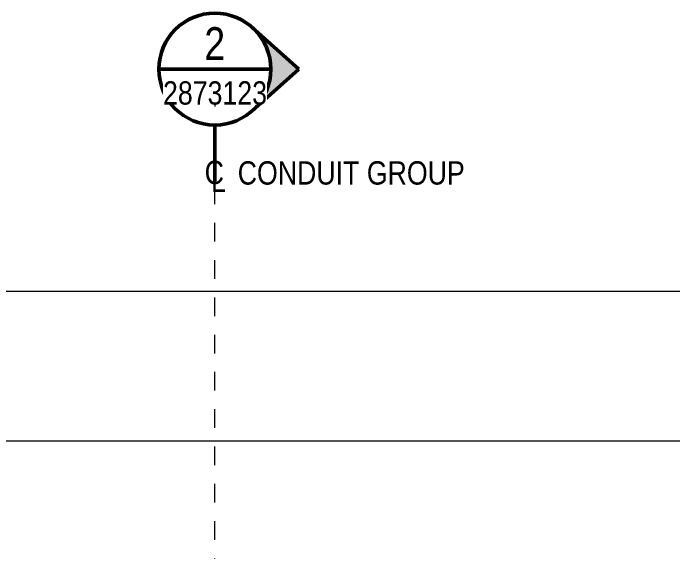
# Model space of a CAD drawing. Header units: metres. Extents: x 305 to 401, y 3 to 1216.
# Drawn here: x 315.353 to 318.888, y 1212.773 to 1215.661 of the extents above; entities that cross this region are included whole.
import ezdxf

# ---------------------------------------------------------------- set-up
doc = ezdxf.new("R2010")
doc.units = ezdxf.units.M
doc.linetypes.add('Dot_Section Line', pattern=[0.02, 0, -0.02])
doc.linetypes.add('JacobsCenter', pattern=[0.015, 0.009, -0.0015, 0.003, -0.0015])
doc.layers.add('A-ANNO-NOTE', color=7, linetype='Continuous', lineweight=9)
doc.layers.add('A-DETL', color=7, linetype='Continuous', lineweight=13)
doc.layers.add('G-ANNO-SYMB', color=7, linetype='Continuous', lineweight=35, true_color=0x0080ff)
doc.styles.add('Arial Narrow', font='ARIALN.TTF', dxfattribs={"height": 0.175})
doc.styles.add('Arial Narrow_1', font='ARIALN.TTF', dxfattribs={"height": 0.125})
doc.styles.add('Arial Narrow_2', font='ARIALN.TTF', dxfattribs={"height": 0.0025})

# ---------------------------------------------------------------- blocks, each defined once
blk = doc.blocks.new('CS_Annot_Centreline Symbol2 - CS_Annot_Centreline Symbol 2-5073161-DRG-2873123 - PLAN - UPSTAND FLOOD WALL AT NORTH END')
at = {"layer": 'A-ANNO-NOTE', "char_height": 0.0025, "attachment_point": 1, "style": 'Arial Narrow_2'}
for s, insert, width in [('C  ', (-0.001093, 0.004763), 0.00440928), ('L', (-0.00041, 0.003917), 0.00192405)]:
    blk.add_mtext(s, dxfattribs=dict(at, insert=insert, width=width))
blk = doc.blocks.new('Section - SectionHead-4898858-DRG-2873123 - PLAN - UPSTAND FLOOD WALL AT NORTH END')
at = {"layer": 'G-ANNO-SYMB', "lineweight": 9}
h = blk.add_hatch(color=7, dxfattribs=at)
edge = h.paths.add_edge_path()
edge.add_line((-0.002, 0.009), (0.002472, 0.004003))
edge.add_arc((-0.002, 0), 0.006, 41.82771, 138.17229)
edge.add_line((-0.006472, 0.004003), (-0.002, 0.009))
at = {"layer": 'G-ANNO-SYMB', "color": 7, "lineweight": 50}
for p, q in [((-0.002, 0.009), (-0.006472, 0.004003)), ((0.002472, 0.004003), (-0.002, 0.009)), ((0.004, 0), (0.01, 0))]:
    blk.add_line(p, q, dxfattribs=at)
for start, end in [(360, 180), (180, 360)]:
    blk.add_arc((-0.002, 0), 0.006, start, end, dxfattribs=at)

msp = doc.modelspace()

# ---------------------------------------------------------------- linework, layer by layer
at = {"layer": 'A-DETL', "linetype": 'JacobsCenter', "lineweight": 18}
msp.add_line((316.4341, 1210.8373), (316.4341, 1214.7973), dxfattribs=at)
at = {"layer": 'A-DETL', "color": 143, "lineweight": 18, "true_color": 0x78aac8}
for p, q in [((321.6974, 1214.1695), (308.6968, 1214.1695)), ((308.6968, 1213.3683), (321.6974, 1213.3683))]:
    msp.add_line(p, q, dxfattribs=at)
at = {"layer": 'G-ANNO-SYMB', "color": 7, "lineweight": 50}
msp.add_line((316.1341, 1215.3615), (316.7341, 1215.3615), dxfattribs=at)
at = {"layer": 'G-ANNO-SYMB', "color": 7, "linetype": 'Dot_Section Line', "lineweight": 9, "true_color": 0xffffff}
msp.add_line((316.4341, 1215.2615), (316.4341, 1214.825), dxfattribs=at)

# ---------------------------------------------------------------- block references
at = {"layer": 'A-ANNO-NOTE', "xscale": 50.00000000000001, "yscale": 50.00000000000001, "zscale": 50.00000000000001}
msp.add_blockref('CS_Annot_Centreline Symbol2 - CS_Annot_Centreline Symbol 2-5073161-DRG-2873123 - PLAN - UPSTAND FLOOD WALL AT NORTH END', (316.4341, 1214.632), dxfattribs=at)

# ---------------------------------------------------------------- texts
at = {"layer": 'A-ANNO-NOTE', "insert": (316.5566, 1214.8673), "char_height": 0.125, "attachment_point": 1, "style": 'Arial Narrow_1', "bg_fill": 3, "box_fill_scale": 1, "bg_fill_color": 256, "bg_fill_true_color": 13158600, "bg_fill_transparency": 0}
msp.add_mtext('CONDUIT GROUP', dxfattribs=at)

# ---------------------------------------------------------------- next in the draw order: block references
at = {"layer": 'G-ANNO-SYMB', "color": 7, "lineweight": 50, "xscale": 49.99999999999999, "yscale": 49.99999999999999, "zscale": 49.99999999999999, "rotation": 269.9999999999992}
msp.add_blockref('Section - SectionHead-4898858-DRG-2873123 - PLAN - UPSTAND FLOOD WALL AT NORTH END', (316.4341, 1215.2615), dxfattribs=at)

# ---------------------------------------------------------------- next in the draw order: texts
at = {"layer": 'G-ANNO-SYMB', "color": 7, "lineweight": 9, "insert": (316.3778, 1215.5863), "char_height": 0.175, "attachment_point": 1, "style": 'Arial Narrow', "bg_fill": 3, "box_fill_scale": 1, "bg_fill_color": 256, "bg_fill_transparency": 0}
msp.add_mtext('2', dxfattribs=at)
at = {"layer": 'G-ANNO-SYMB', "color": 7, "lineweight": 9, "insert": (316.1563, 1215.2963), "char_height": 0.125, "attachment_point": 1, "style": 'Arial Narrow_1', "bg_fill": 3, "box_fill_scale": 1, "bg_fill_color": 256, "bg_fill_true_color": 13158600, "bg_fill_transparency": 0}
msp.add_mtext('2873123', dxfattribs=at)

doc.saveas('drawing.dxf')
